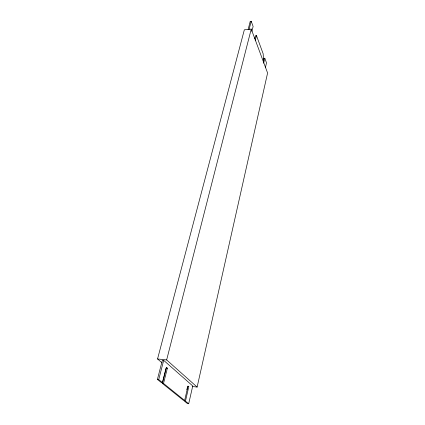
<?xml version="1.0" encoding="UTF-8"?>
<svg xmlns="http://www.w3.org/2000/svg" width="425" height="425" viewBox="0 0 425 425"><rect width="100%" height="100%" fill="white"/><g stroke="black" fill="none" stroke-linecap="round" stroke-linejoin="round"><path stroke-width="0.64" d="M192.615 386.522L197.126 387.074L267.591 73.004L251.239 29.07L244.333 29.824L157.553 358.96L162.01 362.828M188.684 403.75L192.748 385.948L163.683 360.347L162.387 360.209L157.409 379.419L161.266 382.516L162.562 382.675L166.451 367.391L167.376 368.188L163.513 383.44L184.636 400.483L187.993 386.043L188.79 386.734L185.454 401.147L188.684 403.75L187.473 403.585L184.232 400.982L185.454 401.147M265.37 67.782L266.496 62.847L264.807 58.246L263.882 58.331L263.309 60.796M263.665 63.182L264.807 58.246M186.851 389.714L187.43 387.212M263.351 61.625L263.622 60.462L263.149 53.752L256.461 35.551L255.505 35.652L254.729 38.776M255.223 40.55L256.461 35.551M184.636 400.483L183.409 400.323L162.212 383.281L166.09 368.045L167.376 368.188M251.844 31.471L253.119 26.456L251.207 21.25L250.229 21.362L248.11 29.548M197.126 387.074L166.648 359.938L251.239 29.07M162.562 382.675L158.722 379.578L163.683 360.347M249.093 29.442L251.207 21.25M157.553 358.96L166.648 359.938M157.409 379.419L158.722 379.578M162.212 383.281L163.513 383.44M187.579 386.585L188.79 386.734"/></g></svg>
